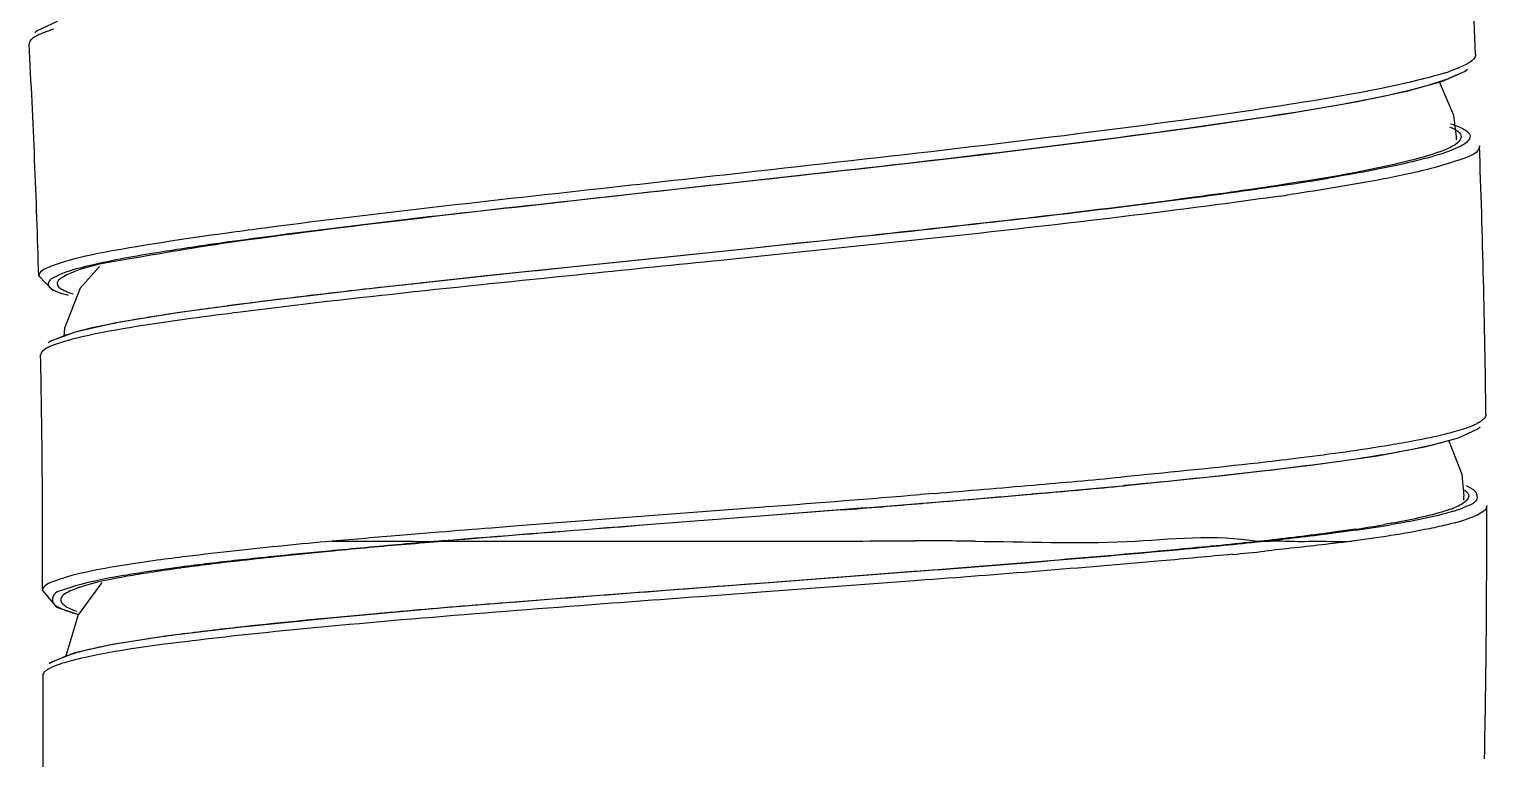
# Model space of a CAD drawing. Header units: millimetres. Extents: x 601 to 1195, y -13 to 407.
# Drawn here: x 1050.86 to 1061.63, y 303.06 to 308.45 of the extents above; entities that cross this region are included whole.
import ezdxf

# ---------------------------------------------------------------- set-up
doc = ezdxf.new("R2010")
doc.units = ezdxf.units.MM
doc.header["$LTSCALE"] = 0.1

msp = doc.modelspace()

# ---------------------------------------------------------------- linework, layer by layer
at = {"color": 7, "linetype": 'Continuous'}
for p, q in [((1050.862, 308.34), (1050.862, 308.338)), ((1061.546, 308.26), (1061.546, 308.26)), ((1061.037, 307.989), (1061.3, 308.062)), ((1061.384, 307.81), (1061.279, 308.057)), ((1061.404, 307.651), (1061.384, 307.81)), ((1061.403, 307.629), (1061.404, 307.651)), ((1056.947, 307.41), (1056.246, 307.331)), ((1056.246, 307.331), (1055.947, 307.298)), ((1056.246, 307.331), (1056.208, 307.327)), ((1056.263, 306.835), (1055.241, 306.729)), ((1056.263, 306.835), (1055.246, 306.729)), ((1056.523, 306.863), (1056.263, 306.835)), ((1056.299, 306.839), (1056.263, 306.835)), ((1056.706, 306.882), (1056.299, 306.839)), ((1056.707, 306.882), (1056.523, 306.863)), ((1056.986, 306.913), (1056.706, 306.882)), ((1056.991, 306.912), (1056.707, 306.882)), ((1055.246, 306.729), (1054.238, 306.624)), ((1055.241, 306.729), (1054.885, 306.692)), ((1056.269, 306.77), (1055.972, 306.739)), ((1050.933, 306.626), (1050.933, 306.624)), ((1050.933, 306.626), (1050.933, 306.624)), ((1050.933, 306.624), (1051.04, 306.514)), ((1051.381, 306.693), (1051.239, 306.534)), ((1051.239, 306.534), (1051.123, 306.238)), ((1052.563, 306.433), (1051.954, 306.351)), ((1052.448, 306.418), (1052.404, 306.413)), ((1051.954, 306.351), (1051.504, 306.277)), ((1051.132, 306.186), (1051.101, 306.174)), ((1051.123, 306.238), (1051.118, 306.175)), ((1051.504, 306.277), (1051.203, 306.21)), ((1051.101, 306.174), (1051.079, 306.164)), ((1050.948, 306.044), (1050.948, 306.042)), ((1061.622, 305.602), (1061.622, 305.601)), ((1061.179, 305.365), (1061.419, 305.429)), ((1061.446, 305.157), (1061.348, 305.41)), ((1060.255, 305.281), (1060.214, 305.276)), ((1058.999, 305.146), (1058.926, 305.139)), ((1061.461, 304.998), (1061.446, 305.157)), ((1057.04, 304.911), (1058.042, 304.994)), ((1057.547, 305.018), (1057.443, 305.01)), ((1058.346, 305.02), (1058.27, 305.014)), ((1061.457, 304.968), (1061.459, 304.998)), ((1055.996, 304.896), (1055.38, 304.849)), ((1056.289, 304.918), (1055.996, 304.896)), ((1056.32, 304.921), (1056.289, 304.918)), ((1057.04, 304.911), (1056.294, 304.853)), ((1056.865, 304.897), (1056.325, 304.855)), ((1054.473, 304.778), (1054.277, 304.763)), ((1055.38, 304.849), (1054.473, 304.778)), ((1055.369, 304.781), (1055.209, 304.768)), ((1055.333, 304.779), (1055.21, 304.769)), ((1055.394, 304.783), (1055.333, 304.779)), ((1055.395, 304.783), (1055.369, 304.781)), ((1056.294, 304.853), (1055.394, 304.783)), ((1056.294, 304.853), (1055.395, 304.783)), ((1053.857, 304.729), (1053.597, 304.708)), ((1053.888, 304.732), (1053.857, 304.729)), ((1060.013, 304.672), (1059.959, 304.665)), ((1053.88, 304.665), (1055.221, 304.665)), ((1053.919, 304.665), (1053.886, 304.663)), ((1053.916, 304.668), (1053.888, 304.665)), ((1053.888, 304.665), (1053.919, 304.665)), ((1055.221, 304.665), (1056.294, 304.665)), ((1056.294, 304.665), (1056.324, 304.665)), ((1056.324, 304.665), (1056.521, 304.665)), ((1059.959, 304.665), (1059.938, 304.663)), ((1059.959, 304.665), (1060.006, 304.665)), ((1060.006, 304.665), (1059.963, 304.661)), ((1060.037, 304.598), (1059.988, 304.593)), ((1051.398, 304.361), (1051.223, 304.121)), ((1057.396, 304.441), (1056.29, 304.357)), ((1057.41, 304.441), (1056.295, 304.357)), ((1057.401, 304.373), (1056.3, 304.291)), ((1057.419, 304.443), (1057.396, 304.441)), ((1057.424, 304.375), (1057.401, 304.373)), ((1050.961, 304.302), (1050.96, 304.299)), ((1050.961, 304.301), (1051.063, 304.179)), ((1056.3, 304.291), (1055.881, 304.26)), ((1051.063, 304.179), (1051.226, 304.125)), ((1054.437, 304.215), (1054.387, 304.211)), ((1053.117, 304.101), (1052.433, 304.032)), ((1051.478, 303.902), (1051.2, 303.841)), ((1050.962, 303.673), (1050.962, 303.671)), ((1050.962, 303.671), (1050.962, 301.82)), ((1061.611, 303.059), (1061.611, 303.059))]:
    msp.add_line(p, q, dxfattribs=at)
for points in [[(1051.069, 308.502), (1050.922, 308.434), (1050.904, 308.42)], [(1061.3, 308.062), (1061.463, 308.134), (1061.485, 308.15)], [(1060.16, 307.823), (1060.66, 307.91), (1061.037, 307.989)], [(1056.947, 307.41), (1057.912, 307.522), (1058.78, 307.629), (1059.533, 307.73), (1060.16, 307.823)], [(1054.238, 306.624), (1053.33, 306.524), (1052.563, 306.433)], [(1051.203, 306.21), (1051.026, 306.145), (1051.002, 306.13)], [(1061.419, 305.429), (1061.561, 305.496), (1061.578, 305.511)], [(1060.329, 305.226), (1060.82, 305.297), (1061.179, 305.365)], [(1058.042, 304.994), (1058.935, 305.074), (1059.701, 305.152), (1060.329, 305.226)], [(1056.29, 304.357), (1055.855, 304.324), (1054.85, 304.247), (1053.928, 304.173), (1053.117, 304.101)], [(1051.223, 304.121), (1051.133, 303.819), (1051.132, 303.814)], [(1052.433, 304.032), (1051.886, 303.966), (1051.478, 303.902)], [(1051.2, 303.841), (1051.034, 303.775), (1051.011, 303.76)]]:
    msp.add_lwpolyline(points, dxfattribs=at)
for centre, radius, start, end in [((982.961, 304.665), 78.666, 2.61859, 4.06464), ((1051.477, 307.097), 1.417, 107.7838, 109.2342), ((982.961, 304.665), 68, 1.65026, 3.0963), ((1051.386, 307.359), 1.139, 109.262, 110.0208), ((1060.8, 309.752), 1.709, 287.4409, 289.1387), ((1060.942, 309.098), 1.094, 290.2489, 291.5887), ((982.961, 304.665), 78.666, 0.68193, 2.12797), ((1056.9, 328.704), 21.652, 278.533, 279.4558), ((1056.04, 335.029), 28.11, 278.3071, 278.4584), ((1058.106, 264.646), 42.688, 97.4058, 97.7393), ((1056.058, 279.956), 27.175, 97.8186, 98.5136), ((1082.817, 39.029), 269.116, 95.95762, 96.18998), ((1051.302, 306.912), 0.435, 247.3466, 249.5968), ((1051.352, 307.047), 0.58, 249.5965, 251.6459), ((1067.407, 181.872), 125.444, 96.22717, 96.35534), ((1051.406, 307.211), 0.752, 251.6278, 253.1171), ((1056.737, 273.093), 33.601, 97.4095, 97.5448), ((982.961, 304.665), 68, 359.69149, 1.15973), ((1061.382, 305.871), 0.38, 296.6865, 297.4876), ((1050.141, 398.425), 93.699, 274.98282, 275.37938), ((1034.982, 581.346), 277.247, 274.41397, 274.64694), ((1046.004, 445.355), 140.876, 274.66281, 274.99495), ((1046.028, 445.521), 140.974, 274.68706, 274.98574), ((1050.643, 392.416), 87.735, 275.03689, 275.43276), ((1061.377, 304.929), 0.144, 50.7362, 53.3005), ((1061.291, 304.657), 0.456, 64.7128, 65.9456), ((1061.318, 304.714), 0.393, 63.265, 64.7166), ((1039.476, 524.984), 220.773, 274.51757, 274.67157), ((1061.107, 305.604), 0.746, 289.9494, 292.5155), ((1061.038, 305.991), 1.156, 287.2903, 289.1823), ((1061.144, 305.685), 0.832, 289.1648, 291.593), ((982.961, 304.665), 78.666, 358.82987, 0.19155), ((1059.215, 314.499), 9.851, 278.4166, 279.6838), ((1059.163, 315.306), 10.664, 278.0763, 279.4949), ((1061.644, 207.743), 97.298, 94.74409, 95.03747), ((1069.639, 110.409), 194.96, 94.51953, 94.63399), ((1081.765, -41.879), 347.664, 94.38063, 94.59443), ((1080.387, -19.75), 325.494, 94.43643, 94.66423), ((1055.091, 279.565), 25.175, 96.1576, 96.9974), ((1057.458, 257.274), 47.592, 95.253, 96.1127), ((1057.497, 257.71), 47.091, 95.3881, 95.9251), ((1057.404, 259.649), 45.149, 95.5, 96.0031), ((1059.807, 233.27), 71.64, 94.961, 95.39161), ((1059.572, 237.128), 67.774, 95.04725, 95.49982), ((1061.824, 211.883), 93.118, 94.89016, 95.06065), ((1062.098, 207.119), 97.892, 94.81091, 94.97351), ((1057.395, 254.793), 49.875, 89.479, 89.9906), ((1055.427, 349.116), 44.757, 275.5414, 275.8484), ((1053.613, 291.872), 12.708, 97.3834, 98.6945), ((1053.573, 292.689), 11.885, 97.6771, 98.8194), ((1054.838, 282.444), 22.215, 96.2913, 97.3914), ((1054.673, 284.49), 20.158, 96.4764, 97.6634), ((1055.991, 273.097), 31.626, 96.0051, 96.5204), ((1056.099, 271.235), 33.494, 95.935, 96.3344), ((1089.553, -142.259), 447.852, 94.25946, 94.49714), ((1051.515, 303.472), 0.898, 108.162, 109.7731), ((1051.558, 305.342), 1.262, 252.6105, 253.8075), ((1051.455, 304.826), 0.719, 248.8586, 250.2635), ((1063.881, 185.637), 118.954, 94.57767, 94.93648), ((1054.942, 281.068), 23.101, 96.1997, 97.3229), ((1051.781, 301.817), 2.103, 103.1434, 105.1783)]:
    msp.add_arc(centre, radius, start, end, dxfattribs=at)
for points in [[(1050.918, 308.396), (1050.895, 308.384), (1050.863, 308.367), (1050.862, 308.34)], [(1050.996, 308.43), (1050.97, 308.42), (1050.943, 308.41), (1050.918, 308.396)], [(1061.471, 308.184), (1061.435, 308.165), (1061.398, 308.151), (1061.36, 308.138)], [(1061.352, 307.725), (1061.382, 307.712), (1061.417, 307.698), (1061.433, 307.67)], [(1061.359, 307.748), (1061.386, 307.739), (1061.413, 307.73), (1061.439, 307.718)], [(1061.48, 304.968), (1061.457, 304.942), (1061.424, 304.928), (1061.392, 304.915)], [(1060.006, 304.665), (1060.065, 304.67), (1060.124, 304.667), (1060.183, 304.665)], [(1053.705, 304.665), (1053.766, 304.664), (1053.827, 304.661), (1053.888, 304.665)], [(1056.521, 304.665), (1056.815, 304.666), (1057.109, 304.668), (1057.404, 304.668)], [(1060.183, 304.665), (1060.249, 304.664), (1060.315, 304.665), (1060.382, 304.665)], [(1060.382, 304.665), (1060.465, 304.666), (1060.548, 304.662), (1060.632, 304.665)], [(1051.088, 304.174), (1051.117, 304.159), (1051.149, 304.148), (1051.181, 304.138)], [(1051.113, 304.2), (1051.136, 304.179), (1051.166, 304.167), (1051.196, 304.155)], [(1051.23, 303.847), (1051.191, 303.836), (1051.152, 303.825), (1051.115, 303.809)]]:
    msp.add_open_spline(points, degree=3, dxfattribs=at)
for points, knots in [([(1061.546, 308.26), (1061.546, 308.236), (1061.512, 308.207), (1061.482, 308.19), (1061.471, 308.184)], [0, 0, 0, 0, 0.644905, 1, 1, 1, 1]), ([(1061.312, 308.122), (1061.248, 308.102), (1060.888, 308.007), (1060.519, 307.945), (1060.217, 307.897)], [0, 0, 0, 0, 0.179863, 1, 1, 1, 1]), ([(1061.32, 308.072), (1061.261, 308.05), (1060.898, 307.944), (1060.524, 307.883), (1060.214, 307.832)], [0, 0, 0, 0, 0.168621, 1, 1, 1, 1]), ([(1061.408, 308.11), (1061.399, 308.105), (1061.378, 308.095), (1061.356, 308.086), (1061.344, 308.081)], [0, 0, 0, 0, 0.467405, 1, 1, 1, 1]), ([(1060.217, 307.897), (1059.942, 307.853), (1058.621, 307.663), (1057.294, 307.514), (1056.244, 307.397)], [0, 0, 0, 0, 0.2086, 1, 1, 1, 1]), ([(1060.214, 307.832), (1059.942, 307.788), (1058.624, 307.597), (1057.3, 307.448), (1056.251, 307.331)], [0, 0, 0, 0, 0.207307, 1, 1, 1, 1]), ([(1061.439, 307.718), (1061.466, 307.705), (1061.539, 307.659), (1061.472, 307.604), (1061.447, 307.589)], [0, 0, 0, 0, 0.506263, 1, 1, 1, 1]), ([(1061.573, 307.586), (1061.575, 307.531), (1061.33, 307.447), (1061.181, 307.406), (1061.048, 307.378)], [0, 0, 0, 0, 0.287805, 1, 1, 1, 1]), ([(1061.447, 307.589), (1061.432, 307.581), (1061.349, 307.54), (1061.26, 307.514), (1061.187, 307.495)], [0, 0, 0, 0, 0.184176, 1, 1, 1, 1]), ([(1061.431, 307.63), (1061.426, 307.621), (1061.376, 307.572), (1061.308, 307.55), (1061.254, 307.532)], [0, 0, 0, 0, 0.156677, 1, 1, 1, 1]), ([(1061.438, 307.652), (1061.438, 307.649), (1061.437, 307.641), (1061.433, 307.634), (1061.431, 307.63)], [0, 0, 0, 0, 0.477258, 1, 1, 1, 1]), ([(1061.433, 307.67), (1061.434, 307.667), (1061.437, 307.661), (1061.437, 307.655), (1061.438, 307.652)], [0, 0, 0, 0, 0.514904, 1, 1, 1, 1]), ([(1061.254, 307.532), (1061.191, 307.51), (1060.815, 307.407), (1060.43, 307.346), (1060.111, 307.297)], [0, 0, 0, 0, 0.171534, 1, 1, 1, 1]), ([(1061.187, 307.495), (1061.139, 307.482), (1060.898, 307.423), (1060.653, 307.379), (1060.457, 307.346)], [0, 0, 0, 0, 0.20049, 1, 1, 1, 1]), ([(1056.244, 307.397), (1055.912, 307.36), (1054.698, 307.225), (1053.483, 307.093), (1052.603, 306.978)], [0, 0, 0, 0, 0.273637, 1, 1, 1, 1]), ([(1061.048, 307.378), (1060.987, 307.364), (1060.698, 307.306), (1060.406, 307.259), (1060.175, 307.225)], [0, 0, 0, 0, 0.209761, 1, 1, 1, 1]), ([(1055.947, 307.298), (1055.612, 307.26), (1054.416, 307.128), (1053.219, 306.996), (1052.361, 306.878)], [0, 0, 0, 0, 0.280063, 1, 1, 1, 1]), ([(1056.208, 307.327), (1055.852, 307.287), (1054.581, 307.144), (1053.309, 307.005), (1052.397, 306.878)], [0, 0, 0, 0, 0.279669, 1, 1, 1, 1]), ([(1060.111, 307.297), (1059.892, 307.263), (1058.852, 307.117), (1057.809, 307.001), (1056.986, 306.913)], [0, 0, 0, 0, 0.21149, 1, 1, 1, 1]), ([(1060.113, 307.291), (1059.892, 307.258), (1058.854, 307.115), (1057.811, 307), (1056.991, 306.912)], [0, 0, 0, 0, 0.212826, 1, 1, 1, 1]), ([(1060.101, 307.214), (1059.831, 307.175), (1058.556, 307.006), (1057.277, 306.873), (1056.269, 306.77)], [0, 0, 0, 0, 0.212606, 1, 1, 1, 1]), ([(1052.357, 306.945), (1052.089, 306.909), (1051.658, 306.844), (1051.226, 306.764), (1051.069, 306.711)], [0, 0, 0, 0, 0.620525, 1, 1, 1, 1]), ([(1052.397, 306.878), (1052.113, 306.838), (1051.689, 306.763), (1051.247, 306.691), (1051.116, 306.618)], [0, 0, 0, 0, 0.656453, 1, 1, 1, 1]), ([(1052.035, 306.831), (1051.963, 306.82), (1051.722, 306.783), (1051.481, 306.741), (1051.315, 306.702)], [0, 0, 0, 0, 0.29893, 1, 1, 1, 1]), ([(1055.972, 306.739), (1055.643, 306.706), (1054.459, 306.585), (1053.276, 306.465), (1052.423, 306.357)], [0, 0, 0, 0, 0.278037, 1, 1, 1, 1]), ([(1051.069, 306.711), (1051.049, 306.705), (1051.003, 306.686), (1050.935, 306.659), (1050.933, 306.626)], [0, 0, 0, 0, 0.38474, 1, 1, 1, 1]), ([(1051.315, 306.702), (1051.245, 306.685), (1051.152, 306.663), (1051.052, 306.618), (1051.01, 306.594), (1050.997, 306.555), (1051.052, 306.506), (1051.105, 306.494), (1051.149, 306.482)], [0, 0, 0, 0, 0.410423, 0.541731, 0.626805, 0.679748, 0.743526, 1, 1, 1, 1]), ([(1051.116, 306.618), (1051.103, 306.611), (1051.082, 306.599), (1051.068, 306.576), (1051.068, 306.566)], [0, 0, 0, 0, 0.613849, 1, 1, 1, 1]), ([(1051.068, 306.566), (1051.069, 306.548), (1051.099, 306.526), (1051.124, 306.515), (1051.134, 306.511)], [0, 0, 0, 0, 0.641346, 1, 1, 1, 1]), ([(1053.521, 306.546), (1053.424, 306.535), (1053.067, 306.495), (1052.709, 306.452), (1052.448, 306.418)], [0, 0, 0, 0, 0.269304, 1, 1, 1, 1]), ([(1052.326, 306.402), (1052.25, 306.392), (1051.988, 306.357), (1051.726, 306.317), (1051.54, 306.283)], [0, 0, 0, 0, 0.286871, 1, 1, 1, 1]), ([(1052.423, 306.357), (1052.301, 306.342), (1051.91, 306.29), (1051.518, 306.234), (1051.254, 306.174)], [0, 0, 0, 0, 0.311897, 1, 1, 1, 1]), ([(1051.54, 306.283), (1051.497, 306.275), (1051.36, 306.248), (1051.223, 306.218), (1051.132, 306.186)], [0, 0, 0, 0, 0.311328, 1, 1, 1, 1]), ([(1051.015, 306.102), (1051.005, 306.098), (1050.98, 306.085), (1050.949, 306.063), (1050.948, 306.044)], [0, 0, 0, 0, 0.357804, 1, 1, 1, 1]), ([(1051.068, 306.123), (1051.059, 306.12), (1051.041, 306.113), (1051.023, 306.106), (1051.015, 306.102)], [0, 0, 0, 0, 0.531106, 1, 1, 1, 1]), ([(1051.254, 306.174), (1051.236, 306.17), (1051.173, 306.155), (1051.111, 306.138), (1051.068, 306.123)], [0, 0, 0, 0, 0.289395, 1, 1, 1, 1]), ([(1061.553, 305.532), (1061.542, 305.527), (1061.488, 305.503), (1061.431, 305.485), (1061.385, 305.472)], [0, 0, 0, 0, 0.20156, 1, 1, 1, 1]), ([(1061.622, 305.601), (1061.622, 305.58), (1061.593, 305.555), (1061.567, 305.54), (1061.557, 305.535)], [0, 0, 0, 0, 0.653463, 1, 1, 1, 1]), ([(1061.385, 305.472), (1061.364, 305.467), (1061.266, 305.441), (1061.168, 305.421), (1061.09, 305.406)], [0, 0, 0, 0, 0.215616, 1, 1, 1, 1]), ([(1061.09, 305.406), (1061.031, 305.395), (1060.754, 305.346), (1060.475, 305.308), (1060.255, 305.281)], [0, 0, 0, 0, 0.210992, 1, 1, 1, 1]), ([(1061.328, 305.403), (1061.267, 305.385), (1060.923, 305.305), (1060.574, 305.258), (1060.287, 305.221)], [0, 0, 0, 0, 0.180386, 1, 1, 1, 1]), ([(1060.287, 305.221), (1060.188, 305.208), (1059.743, 305.154), (1059.296, 305.109), (1058.949, 305.076)], [0, 0, 0, 0, 0.223382, 1, 1, 1, 1]), ([(1060.214, 305.276), (1060.122, 305.264), (1059.718, 305.217), (1059.312, 305.176), (1058.999, 305.146)], [0, 0, 0, 0, 0.227319, 1, 1, 1, 1]), ([(1061.534, 305.041), (1061.552, 305.027), (1061.572, 304.945), (1061.488, 304.927), (1061.45, 304.912)], [0, 0, 0, 0, 0.355441, 1, 1, 1, 1]), ([(1061.468, 305.04), (1061.476, 305.034), (1061.488, 305.022), (1061.494, 305.006), (1061.494, 304.999)], [0, 0, 0, 0, 0.563866, 1, 1, 1, 1]), ([(1061.494, 304.999), (1061.494, 304.993), (1061.491, 304.982), (1061.484, 304.972), (1061.48, 304.968)], [0, 0, 0, 0, 0.45977, 1, 1, 1, 1]), ([(1061.495, 305.065), (1061.502, 305.062), (1061.516, 305.054), (1061.529, 305.045), (1061.534, 305.041)], [0, 0, 0, 0, 0.540454, 1, 1, 1, 1]), ([(1061.361, 304.903), (1061.332, 304.892), (1061.172, 304.843), (1061.007, 304.812), (1060.872, 304.789)], [0, 0, 0, 0, 0.186625, 1, 1, 1, 1]), ([(1061.381, 304.888), (1061.352, 304.878), (1061.201, 304.837), (1061.046, 304.808), (1060.922, 304.788)], [0, 0, 0, 0, 0.19693, 1, 1, 1, 1]), ([(1061.627, 304.928), (1061.628, 304.895), (1061.507, 304.829), (1061.416, 304.807), (1061.343, 304.789)], [0, 0, 0, 0, 0.3078, 1, 1, 1, 1]), ([(1061.343, 304.789), (1061.297, 304.778), (1061.062, 304.726), (1060.823, 304.691), (1060.632, 304.665)], [0, 0, 0, 0, 0.197982, 1, 1, 1, 1]), ([(1053.101, 304.665), (1053.149, 304.666), (1053.35, 304.665), (1053.551, 304.669), (1053.705, 304.665)], [0, 0, 0, 0, 0.238004, 1, 1, 1, 1]), ([(1057.849, 304.665), (1058.222, 304.662), (1058.915, 304.632), (1059.618, 304.72), (1059.936, 304.665)], [0, 0, 0, 0, 0.536861, 1, 1, 1, 1]), ([(1060.661, 304.747), (1060.612, 304.74), (1060.394, 304.71), (1060.175, 304.684), (1060.006, 304.665)], [0, 0, 0, 0, 0.228326, 1, 1, 1, 1]), ([(1060.657, 304.755), (1060.609, 304.747), (1060.394, 304.717), (1060.179, 304.691), (1060.013, 304.672)], [0, 0, 0, 0, 0.227231, 1, 1, 1, 1]), ([(1059.963, 304.661), (1059.777, 304.642), (1058.926, 304.559), (1058.074, 304.492), (1057.41, 304.441)], [0, 0, 0, 0, 0.21961, 1, 1, 1, 1]), ([(1059.938, 304.663), (1059.754, 304.644), (1058.915, 304.561), (1058.075, 304.494), (1057.419, 304.443)], [0, 0, 0, 0, 0.219231, 1, 1, 1, 1]), ([(1059.749, 304.569), (1059.575, 304.552), (1058.8, 304.481), (1058.025, 304.42), (1057.424, 304.375)], [0, 0, 0, 0, 0.225373, 1, 1, 1, 1]), ([(1060.632, 304.665), (1060.586, 304.66), (1060.388, 304.635), (1060.19, 304.614), (1060.037, 304.598)], [0, 0, 0, 0, 0.231144, 1, 1, 1, 1]), ([(1052.024, 304.553), (1051.951, 304.544), (1051.708, 304.512), (1051.466, 304.476), (1051.297, 304.44)], [0, 0, 0, 0, 0.297454, 1, 1, 1, 1]), ([(1051.297, 304.44), (1051.213, 304.422), (1051.111, 304.397), (1050.965, 304.34), (1050.961, 304.302)], [0, 0, 0, 0, 0.696609, 1, 1, 1, 1]), ([(1051.692, 304.433), (1051.644, 304.426), (1051.483, 304.4), (1051.322, 304.369), (1051.213, 304.338)], [0, 0, 0, 0, 0.303494, 1, 1, 1, 1]), ([(1051.751, 304.433), (1051.696, 304.425), (1051.523, 304.396), (1051.35, 304.363), (1051.235, 304.325)], [0, 0, 0, 0, 0.313431, 1, 1, 1, 1]), ([(1051.146, 304.317), (1051.108, 304.303), (1051.03, 304.295), (1051.032, 304.214), (1051.046, 304.2)], [0, 0, 0, 0, 0.675518, 1, 1, 1, 1]), ([(1051.211, 304.317), (1051.194, 304.311), (1051.153, 304.293), (1051.095, 304.263), (1051.095, 304.233)], [0, 0, 0, 0, 0.376845, 1, 1, 1, 1]), ([(1051.213, 304.338), (1051.201, 304.335), (1051.179, 304.328), (1051.157, 304.32), (1051.146, 304.317)], [0, 0, 0, 0, 0.524915, 1, 1, 1, 1]), ([(1055.881, 304.26), (1055.563, 304.237), (1054.42, 304.151), (1053.276, 304.061), (1052.453, 303.974)], [0, 0, 0, 0, 0.278023, 1, 1, 1, 1]), ([(1051.046, 304.2), (1051.052, 304.195), (1051.065, 304.186), (1051.079, 304.178), (1051.088, 304.174)], [0, 0, 0, 0, 0.449432, 1, 1, 1, 1]), ([(1051.095, 304.233), (1051.095, 304.228), (1051.099, 304.215), (1051.107, 304.205), (1051.113, 304.2)], [0, 0, 0, 0, 0.445109, 1, 1, 1, 1]), ([(1053.644, 304.149), (1053.536, 304.14), (1053.137, 304.104), (1052.738, 304.066), (1052.448, 304.034)], [0, 0, 0, 0, 0.27101, 1, 1, 1, 1]), ([(1052.453, 303.974), (1052.325, 303.96), (1051.919, 303.913), (1051.512, 303.862), (1051.239, 303.799)], [0, 0, 0, 0, 0.315899, 1, 1, 1, 1]), ([(1051.998, 303.981), (1051.927, 303.971), (1051.695, 303.939), (1051.462, 303.903), (1051.302, 303.865)], [0, 0, 0, 0, 0.30191, 1, 1, 1, 1]), ([(1051.115, 303.809), (1051.108, 303.806), (1051.096, 303.801), (1051.085, 303.795), (1051.079, 303.792)], [0, 0, 0, 0, 0.527172, 1, 1, 1, 1]), ([(1051.007, 303.723), (1050.995, 303.716), (1050.976, 303.704), (1050.962, 303.683), (1050.962, 303.673)], [0, 0, 0, 0, 0.599354, 1, 1, 1, 1]), ([(1051.032, 303.735), (1051.027, 303.733), (1051.019, 303.729), (1051.011, 303.725), (1051.007, 303.723)], [0, 0, 0, 0, 0.521273, 1, 1, 1, 1]), ([(1051.239, 303.799), (1051.218, 303.794), (1051.147, 303.777), (1051.077, 303.756), (1051.032, 303.735)], [0, 0, 0, 0, 0.306141, 1, 1, 1, 1])]:
    msp.add_open_spline(points, degree=3, knots=knots, dxfattribs=at)

doc.saveas('drawing.dxf')
